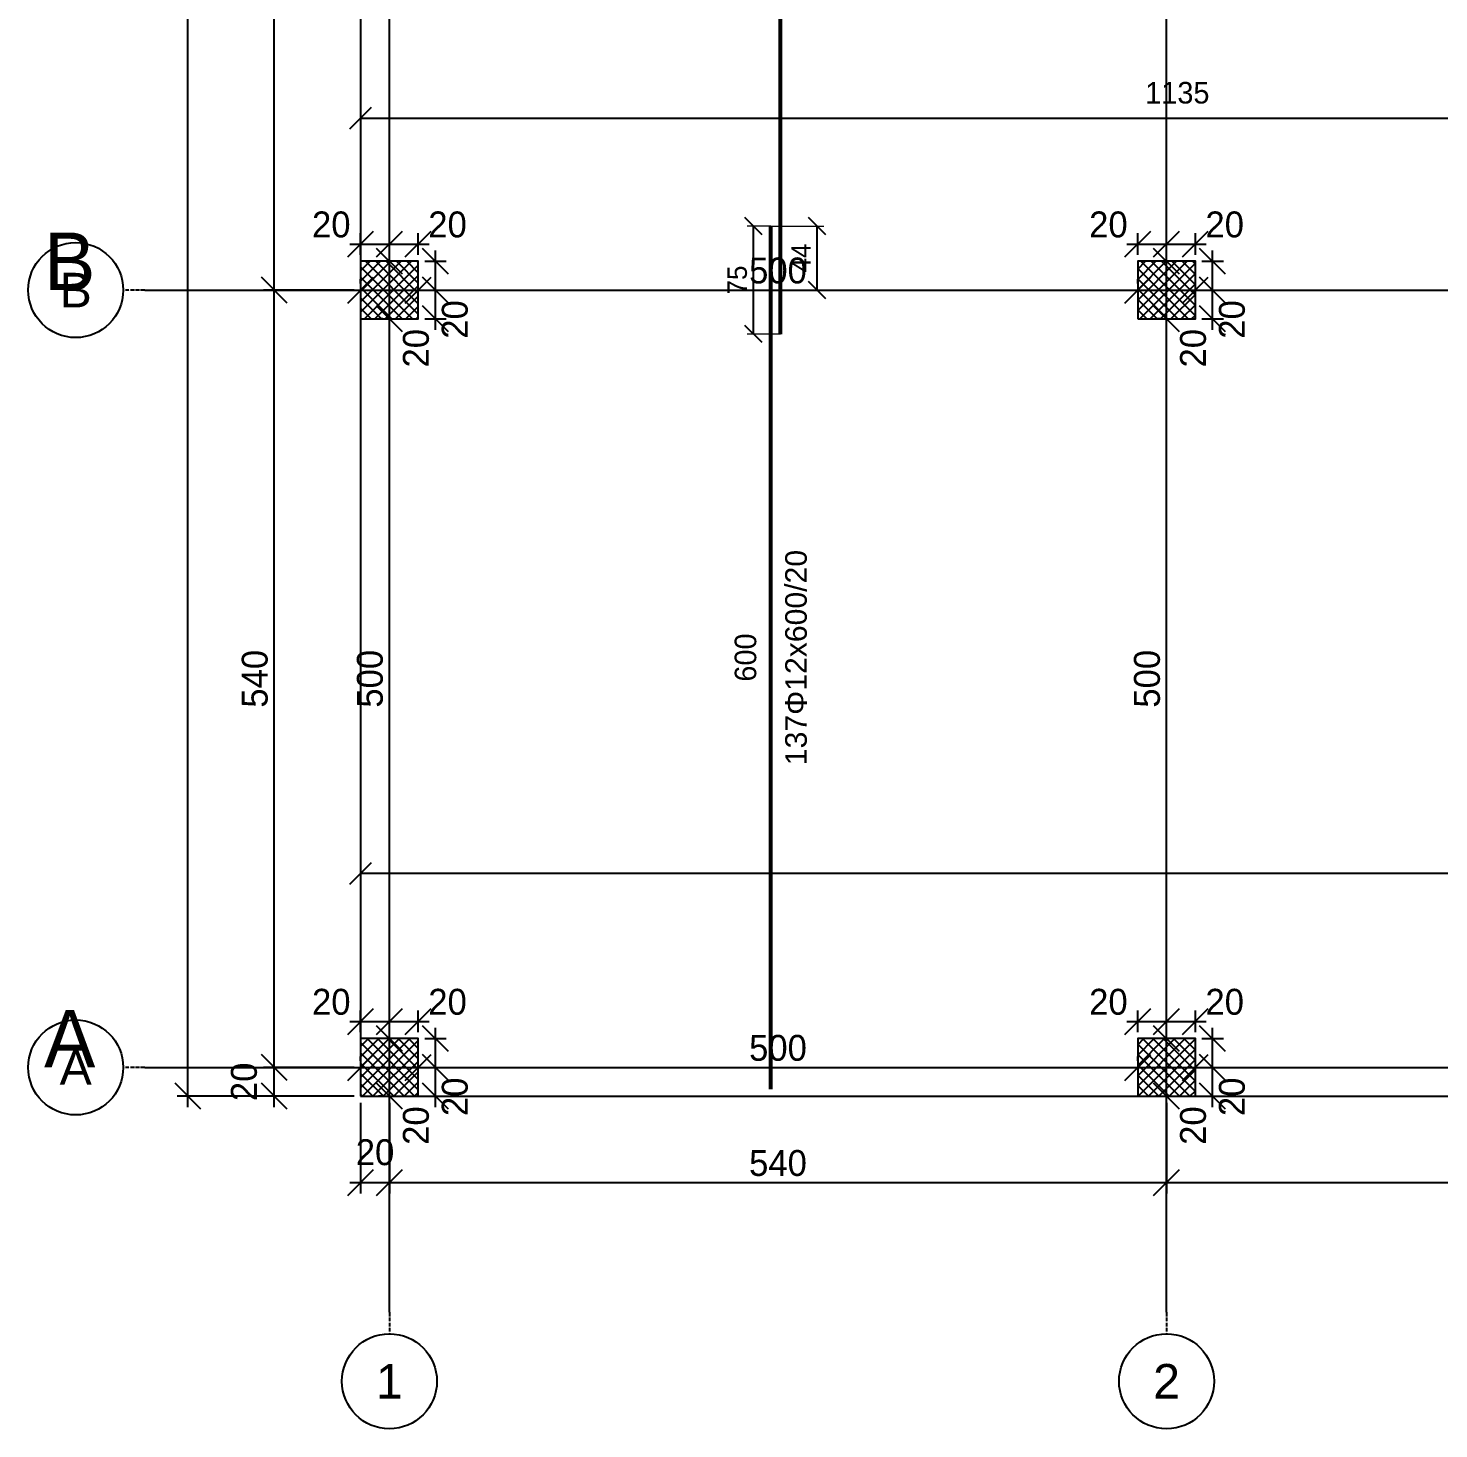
# Model space of a CAD drawing. Header units: centimetres. Extents: x -231 to 7431, y -4464 to 7215.
# Drawn here: x 4229 to 5209, y -231 to 742 of the extents above; entities that cross this region are included whole.
import ezdxf
from ezdxf.enums import TextEntityAlignment as Align

# ---------------------------------------------------------------- set-up
doc = ezdxf.new("R2010")
doc.units = ezdxf.units.CM
doc.linetypes.add('DASHDOT', pattern=[3.556, 2.54, -0.508, 0, -0.508])
for name, color, linetype in [('AXIS', 8, 'Continuous'), ('COLUMN', 3, 'Continuous'), ('FW_AXIS', 7, 'Continuous'), ('FW_COLUMN_HATCH', 8, 'Continuous'), ('FW_DIM', 7, 'Continuous'), ('REB_BOT_MESH_Y', 5, 'Continuous'), ('REB_BOT_MESH_Y_AXDIM', 5, 'Continuous'), ('REB_BOT_MESH_Y_LAP', 5, 'Continuous'), ('REB_BOT_MESH_Y_RANGE', 5, 'Continuous'), ('REB_BOT_MESH_Y_TEXT', 5, 'Continuous'), ('SLAB', 7, 'Continuous')]:
    doc.layers.add(name, color=color, linetype=linetype)
doc.styles.add('REBAR_TXT', font='arial.ttf')
doc.dimstyles.new('FW_DIM', dxfattribs={"dimtxt": 18, "dimasz": 9, "dimexe": 7.5, "dimexo": 4.5, "dimgap": 4.5, "dimtad": 1, "dimdec": 0, "dimtxsty": 'Standard', "dimtsz": 9, "dimcen": 2.5, "dimdle": 7.5, "dimclrd": 256, "dimclre": 256, "dimclrt": 7, "dimazin": 3, "dimtfac": 1, "dimtmove": 2, "dimatfit": 3})
doc.dimstyles.new('REBAR LAP', dxfattribs={"dimtxt": 13.5, "dimasz": 2.5, "dimexe": 4.5, "dimexo": 0, "dimgap": 4.5, "dimtad": 1, "dimdec": 0, "dimtxsty": 'Standard', "dimtsz": 6, "dimcen": 2.5, "dimclrd": 6, "dimclre": 6, "dimclrt": 7, "dimazin": 3, "dimtfac": 1, "dimtmove": 2, "dimatfit": 3, "dimlwd": 25, "dimlwe": 18})
doc.dimstyles.new('REBAR M-200', dxfattribs={"dimtxt": 15, "dimasz": 15, "dimexe": 25, "dimexo": 12.5, "dimgap": 10, "dimtad": 1, "dimdec": 0, "dimtxsty": 'Standard', "dimblk": 'NONE', "dimcen": 50, "dimse1": 1, "dimse2": 1, "dimclrd": 6, "dimclre": 6, "dimclrt": 7, "dimazin": 3, "dimtfac": 1, "dimtmove": 2, "dimatfit": 3, "dimldrblk": 'NONE', "dimlwd": 53})
doc.dimstyles.new('REBAR RANGE', dxfattribs={"dimtxt": 15, "dimasz": 2.5, "dimexe": 0, "dimexo": 0, "dimgap": 10, "dimtad": 1, "dimdec": 0, "dimtxsty": 'Standard', "dimtsz": 7.5, "dimcen": 2.5, "dimse1": 1, "dimse2": 1, "dimclrd": 6, "dimclre": 6, "dimclrt": 7, "dimazin": 3, "dimtfac": 1, "dimtmove": 2, "dimatfit": 3, "dimlwd": 25})

# ---------------------------------------------------------------- blocks, each defined once
blk = doc.blocks.new('*D707')
at = {"color": 6, "lineweight": 53}
blk.add_line((4745, 5), (4745, 604.5), dxfattribs=at)
at = {"layer": 'Defpoints'}
for p in [(4745, 604.5), (4745, 5), (4745, 5)]:
    blk.add_point(p, dxfattribs=at)
at = {"layer": 'REB_BOT_MESH_Y', "color": 7, "insert": (4727.5, 304.75), "char_height": 15, "attachment_point": 5, "rotation": 90}
blk.add_mtext('600', dxfattribs=at)
blk = doc.blocks.new('_NONE')
blk = doc.blocks.new('*D708')
at = {"color": 6, "lineweight": 53}
blk.add_line((4751.75, 529.5), (4751.75, 1129.5), dxfattribs=at)
at = {"layer": 'Defpoints'}
for p in [(4751.75, 1129.5), (4751.75, 529.5), (4751.75, 529.5)]:
    blk.add_point(p, dxfattribs=at)
at = {"layer": 'REB_BOT_MESH_Y', "color": 7, "insert": (4734.25, 829.5), "char_height": 15, "attachment_point": 5, "rotation": 90}
blk.add_mtext('600', dxfattribs=at)
blk = doc.blocks.new('_OBLIQUE')
at = {"color": 0, "linetype": 'BYBLOCK'}
blk.add_line((-0.5, -0.5), (0.5, 0.5), dxfattribs=at)
blk = doc.blocks.new('*D713')
at = {"color": 6, "lineweight": 18}
for p, q in [((4745, 604.5), (4728.5, 604.5)), ((4751.75, 529.5), (4728.5, 529.5))]:
    blk.add_line(p, q, dxfattribs=at)
at = {"color": 6, "lineweight": 25}
blk.add_line((4733, 529.5), (4733, 604.5), dxfattribs=at)
at = {"layer": 'Defpoints'}
for p in [(4745, 604.5), (4733, 529.5), (4751.75, 529.5)]:
    blk.add_point(p, dxfattribs=at)
at = {"layer": 'REB_BOT_MESH_Y_LAP', "color": 6, "xscale": 12, "yscale": 12, "rotation": 90}
for p in [(4733, 604.5), (4733, 529.5)]:
    blk.add_blockref('_OBLIQUE', p, dxfattribs=at)
at = {"layer": 'REB_BOT_MESH_Y_LAP', "color": 7, "insert": (4721.75, 567), "char_height": 13.5, "attachment_point": 5, "rotation": 90}
blk.add_mtext('75', dxfattribs=at)
blk = doc.blocks.new('*D714')
at = {"color": 6, "lineweight": 18}
for p, q in [((4745, 604.5), (4781.75, 604.5)), ((4745, 560), (4781.75, 560))]:
    blk.add_line(p, q, dxfattribs=at)
at = {"color": 6, "lineweight": 25}
blk.add_line((4777.25, 560), (4777.25, 604.5), dxfattribs=at)
at = {"layer": 'Defpoints'}
for p in [(4745, 604.5), (4745, 560), (4777.25, 560)]:
    blk.add_point(p, dxfattribs=at)
at = {"layer": 'REB_BOT_MESH_Y_AXDIM', "color": 6, "xscale": 12, "yscale": 12, "rotation": 90}
for p in [(4777.25, 604.5), (4777.25, 560)]:
    blk.add_blockref('_OBLIQUE', p, dxfattribs=at)
at = {"layer": 'REB_BOT_MESH_Y_AXDIM', "color": 7, "insert": (4766, 582.25), "char_height": 13.5, "attachment_point": 5, "rotation": 90}
blk.add_mtext('44', dxfattribs=at)
blk = doc.blocks.new('*D770')
at = {"color": 6, "lineweight": 25}
blk.add_line((4460, 154.875), (7195, 154.875), dxfattribs=at)
at = {"layer": 'Defpoints'}
for p in [(4460, 154.875), (4460, 154.875), (7195, 154.875)]:
    blk.add_point(p, dxfattribs=at)
at = {"layer": 'REB_BOT_MESH_Y_RANGE', "color": 6, "xscale": 15, "yscale": 15}
for p in [(4460, 154.875), (7195, 154.875)]:
    blk.add_blockref('_OBLIQUE', p, dxfattribs=at)
at = {"layer": 'REB_BOT_MESH_Y_RANGE', "color": 7, "insert": (5827.5, 172.375), "char_height": 15, "attachment_point": 5}
blk.add_mtext('2735', dxfattribs=at)
blk = doc.blocks.new('*D771')
at = {"color": 6, "lineweight": 25}
blk.add_line((4460, 679.5), (5595, 679.5), dxfattribs=at)
at = {"layer": 'Defpoints'}
for p in [(4460, 679.5), (4460, 679.5), (5595, 679.5)]:
    blk.add_point(p, dxfattribs=at)
at = {"layer": 'REB_BOT_MESH_Y_RANGE', "color": 6, "xscale": 15, "yscale": 15}
for p in [(4460, 679.5), (5595, 679.5)]:
    blk.add_blockref('_OBLIQUE', p, dxfattribs=at)
at = {"layer": 'REB_BOT_MESH_Y_RANGE', "color": 7, "insert": (5027.5, 697), "char_height": 15, "attachment_point": 5}
blk.add_mtext('1135', dxfattribs=at)
blk = doc.blocks.new('*D799')
for p, q in [((4460, 44.5), (4460, 59.5)), ((4480, 44.5), (4480, 59.5)), ((4452.5, 52), (4487.5, 52))]:
    blk.add_line(p, q)
at = {"layer": 'Defpoints'}
for p in [(4460, 52), (4460, 40), (4480, 40)]:
    blk.add_point(p, dxfattribs=at)
at = {"layer": 'FW_DIM', "xscale": 18, "yscale": 18}
for p in [(4460, 52), (4480, 52)]:
    blk.add_blockref('_OBLIQUE', p, dxfattribs=at)
at = {"layer": 'FW_DIM', "color": 7, "insert": (4439.6, 65.5), "char_height": 18, "attachment_point": 5}
blk.add_mtext('20', dxfattribs=at)
blk = doc.blocks.new('*D800')
for p, q in [((4480, 44.5), (4480, 59.5)), ((4500, 44.5), (4500, 59.5)), ((4472.5, 52), (4507.5, 52))]:
    blk.add_line(p, q)
at = {"layer": 'Defpoints'}
for p in [(4480, 52), (4480, 40), (4500, 40)]:
    blk.add_point(p, dxfattribs=at)
at = {"layer": 'FW_DIM', "xscale": 18, "yscale": 18}
for p in [(4480, 52), (4500, 52)]:
    blk.add_blockref('_OBLIQUE', p, dxfattribs=at)
at = {"layer": 'FW_DIM', "color": 7, "insert": (4520.4, 65.5), "char_height": 18, "attachment_point": 5}
blk.add_mtext('20', dxfattribs=at)
blk = doc.blocks.new('*D801')
for p, q in [((4504.5, 20), (4519.5, 20)), ((4512, -7.5), (4512, 27.5)), ((4504.5, 0), (4519.5, 0))]:
    blk.add_line(p, q)
at = {"layer": 'Defpoints'}
for p in [(4500, 20), (4500, 0), (4512, 0)]:
    blk.add_point(p, dxfattribs=at)
at = {"layer": 'FW_DIM', "xscale": 18, "yscale": 18, "rotation": 90}
for p in [(4512, 20), (4512, 0)]:
    blk.add_blockref('_OBLIQUE', p, dxfattribs=at)
at = {"layer": 'FW_DIM', "color": 7, "insert": (4498.5, -20.4), "char_height": 18, "attachment_point": 5, "rotation": 90}
blk.add_mtext('20', dxfattribs=at)
blk = doc.blocks.new('*D802')
for p, q in [((4504.5, 40), (4519.5, 40)), ((4512, 12.5), (4512, 47.5)), ((4504.5, 20), (4519.5, 20))]:
    blk.add_line(p, q)
at = {"layer": 'Defpoints'}
for p in [(4500, 40), (4500, 20), (4512, 20)]:
    blk.add_point(p, dxfattribs=at)
at = {"layer": 'FW_DIM', "xscale": 18, "yscale": 18, "rotation": 90}
for p in [(4512, 40), (4512, 20)]:
    blk.add_blockref('_OBLIQUE', p, dxfattribs=at)
at = {"layer": 'FW_DIM', "color": 7, "insert": (4525.5, -0.4), "char_height": 18, "attachment_point": 5, "rotation": 90}
blk.add_mtext('20', dxfattribs=at)
blk = doc.blocks.new('*D803')
for p, q in [((4460, 584.5), (4460, 599.5)), ((4480, 584.5), (4480, 599.5)), ((4452.5, 592), (4487.5, 592))]:
    blk.add_line(p, q)
at = {"layer": 'Defpoints'}
for p in [(4460, 592), (4460, 580), (4480, 580)]:
    blk.add_point(p, dxfattribs=at)
at = {"layer": 'FW_DIM', "xscale": 18, "yscale": 18}
for p in [(4460, 592), (4480, 592)]:
    blk.add_blockref('_OBLIQUE', p, dxfattribs=at)
at = {"layer": 'FW_DIM', "color": 7, "insert": (4439.6, 605.5), "char_height": 18, "attachment_point": 5}
blk.add_mtext('20', dxfattribs=at)
blk = doc.blocks.new('*D804')
for p, q in [((4480, 584.5), (4480, 599.5)), ((4500, 584.5), (4500, 599.5)), ((4472.5, 592), (4507.5, 592))]:
    blk.add_line(p, q)
at = {"layer": 'Defpoints'}
for p in [(4480, 592), (4480, 580), (4500, 580)]:
    blk.add_point(p, dxfattribs=at)
at = {"layer": 'FW_DIM', "xscale": 18, "yscale": 18}
for p in [(4480, 592), (4500, 592)]:
    blk.add_blockref('_OBLIQUE', p, dxfattribs=at)
at = {"layer": 'FW_DIM', "color": 7, "insert": (4520.4, 605.5), "char_height": 18, "attachment_point": 5}
blk.add_mtext('20', dxfattribs=at)
blk = doc.blocks.new('*D805')
for p, q in [((4504.5, 560), (4519.5, 560)), ((4512, 532.5), (4512, 567.5)), ((4504.5, 540), (4519.5, 540))]:
    blk.add_line(p, q)
at = {"layer": 'Defpoints'}
for p in [(4500, 560), (4500, 540), (4512, 540)]:
    blk.add_point(p, dxfattribs=at)
at = {"layer": 'FW_DIM', "xscale": 18, "yscale": 18, "rotation": 90}
for p in [(4512, 560), (4512, 540)]:
    blk.add_blockref('_OBLIQUE', p, dxfattribs=at)
at = {"layer": 'FW_DIM', "color": 7, "insert": (4498.5, 519.6), "char_height": 18, "attachment_point": 5, "rotation": 90}
blk.add_mtext('20', dxfattribs=at)
blk = doc.blocks.new('*D806')
for p, q in [((4504.5, 580), (4519.5, 580)), ((4512, 552.5), (4512, 587.5)), ((4504.5, 560), (4519.5, 560))]:
    blk.add_line(p, q)
at = {"layer": 'Defpoints'}
for p in [(4500, 580), (4500, 560), (4512, 560)]:
    blk.add_point(p, dxfattribs=at)
at = {"layer": 'FW_DIM', "xscale": 18, "yscale": 18, "rotation": 90}
for p in [(4512, 580), (4512, 560)]:
    blk.add_blockref('_OBLIQUE', p, dxfattribs=at)
at = {"layer": 'FW_DIM', "color": 7, "insert": (4525.5, 539.6), "char_height": 18, "attachment_point": 5, "rotation": 90}
blk.add_mtext('20', dxfattribs=at)
blk = doc.blocks.new('*D823')
for p, q in [((5000, 44.5), (5000, 59.5)), ((5020, 44.5), (5020, 59.5)), ((4992.5, 52), (5027.5, 52))]:
    blk.add_line(p, q)
at = {"layer": 'Defpoints'}
for p in [(5000, 52), (5000, 40), (5020, 40)]:
    blk.add_point(p, dxfattribs=at)
at = {"layer": 'FW_DIM', "xscale": 18, "yscale": 18}
for p in [(5000, 52), (5020, 52)]:
    blk.add_blockref('_OBLIQUE', p, dxfattribs=at)
at = {"layer": 'FW_DIM', "color": 7, "insert": (4979.6, 65.5), "char_height": 18, "attachment_point": 5}
blk.add_mtext('20', dxfattribs=at)
blk = doc.blocks.new('*D824')
for p, q in [((5020, 44.5), (5020, 59.5)), ((5040, 44.5), (5040, 59.5)), ((5012.5, 52), (5047.5, 52))]:
    blk.add_line(p, q)
at = {"layer": 'Defpoints'}
for p in [(5020, 52), (5020, 40), (5040, 40)]:
    blk.add_point(p, dxfattribs=at)
at = {"layer": 'FW_DIM', "xscale": 18, "yscale": 18}
for p in [(5020, 52), (5040, 52)]:
    blk.add_blockref('_OBLIQUE', p, dxfattribs=at)
at = {"layer": 'FW_DIM', "color": 7, "insert": (5060.4, 65.5), "char_height": 18, "attachment_point": 5}
blk.add_mtext('20', dxfattribs=at)
blk = doc.blocks.new('*D825')
for p, q in [((5044.5, 20), (5059.5, 20)), ((5052, -7.5), (5052, 27.5)), ((5044.5, 0), (5059.5, 0))]:
    blk.add_line(p, q)
at = {"layer": 'Defpoints'}
for p in [(5040, 20), (5040, 0), (5052, 0)]:
    blk.add_point(p, dxfattribs=at)
at = {"layer": 'FW_DIM', "xscale": 18, "yscale": 18, "rotation": 90}
for p in [(5052, 20), (5052, 0)]:
    blk.add_blockref('_OBLIQUE', p, dxfattribs=at)
at = {"layer": 'FW_DIM', "color": 7, "insert": (5038.5, -20.4), "char_height": 18, "attachment_point": 5, "rotation": 90}
blk.add_mtext('20', dxfattribs=at)
blk = doc.blocks.new('*D826')
for p, q in [((5044.5, 40), (5059.5, 40)), ((5052, 12.5), (5052, 47.5)), ((5044.5, 20), (5059.5, 20))]:
    blk.add_line(p, q)
at = {"layer": 'Defpoints'}
for p in [(5040, 40), (5040, 20), (5052, 20)]:
    blk.add_point(p, dxfattribs=at)
at = {"layer": 'FW_DIM', "xscale": 18, "yscale": 18, "rotation": 90}
for p in [(5052, 40), (5052, 20)]:
    blk.add_blockref('_OBLIQUE', p, dxfattribs=at)
at = {"layer": 'FW_DIM', "color": 7, "insert": (5065.5, -0.4), "char_height": 18, "attachment_point": 5, "rotation": 90}
blk.add_mtext('20', dxfattribs=at)
blk = doc.blocks.new('*D827')
for p, q in [((5000, 584.5), (5000, 599.5)), ((5020, 584.5), (5020, 599.5)), ((4992.5, 592), (5027.5, 592))]:
    blk.add_line(p, q)
at = {"layer": 'Defpoints'}
for p in [(5000, 592), (5000, 580), (5020, 580)]:
    blk.add_point(p, dxfattribs=at)
at = {"layer": 'FW_DIM', "xscale": 18, "yscale": 18}
for p in [(5000, 592), (5020, 592)]:
    blk.add_blockref('_OBLIQUE', p, dxfattribs=at)
at = {"layer": 'FW_DIM', "color": 7, "insert": (4979.6, 605.5), "char_height": 18, "attachment_point": 5}
blk.add_mtext('20', dxfattribs=at)
blk = doc.blocks.new('*D828')
for p, q in [((5020, 584.5), (5020, 599.5)), ((5040, 584.5), (5040, 599.5)), ((5012.5, 592), (5047.5, 592))]:
    blk.add_line(p, q)
at = {"layer": 'Defpoints'}
for p in [(5020, 592), (5020, 580), (5040, 580)]:
    blk.add_point(p, dxfattribs=at)
at = {"layer": 'FW_DIM', "xscale": 18, "yscale": 18}
for p in [(5020, 592), (5040, 592)]:
    blk.add_blockref('_OBLIQUE', p, dxfattribs=at)
at = {"layer": 'FW_DIM', "color": 7, "insert": (5060.4, 605.5), "char_height": 18, "attachment_point": 5}
blk.add_mtext('20', dxfattribs=at)
blk = doc.blocks.new('*D829')
for p, q in [((5044.5, 560), (5059.5, 560)), ((5052, 532.5), (5052, 567.5)), ((5044.5, 540), (5059.5, 540))]:
    blk.add_line(p, q)
at = {"layer": 'Defpoints'}
for p in [(5040, 560), (5040, 540), (5052, 540)]:
    blk.add_point(p, dxfattribs=at)
at = {"layer": 'FW_DIM', "xscale": 18, "yscale": 18, "rotation": 90}
for p in [(5052, 560), (5052, 540)]:
    blk.add_blockref('_OBLIQUE', p, dxfattribs=at)
at = {"layer": 'FW_DIM', "color": 7, "insert": (5038.5, 519.6), "char_height": 18, "attachment_point": 5, "rotation": 90}
blk.add_mtext('20', dxfattribs=at)
blk = doc.blocks.new('*D830')
for p, q in [((5044.5, 580), (5059.5, 580)), ((5052, 552.5), (5052, 587.5)), ((5044.5, 560), (5059.5, 560))]:
    blk.add_line(p, q)
at = {"layer": 'Defpoints'}
for p in [(5040, 580), (5040, 560), (5052, 560)]:
    blk.add_point(p, dxfattribs=at)
at = {"layer": 'FW_DIM', "xscale": 18, "yscale": 18, "rotation": 90}
for p in [(5052, 580), (5052, 560)]:
    blk.add_blockref('_OBLIQUE', p, dxfattribs=at)
at = {"layer": 'FW_DIM', "color": 7, "insert": (5065.5, 539.6), "char_height": 18, "attachment_point": 5, "rotation": 90}
blk.add_mtext('20', dxfattribs=at)
blk = doc.blocks.new('*D929')
for p, q in [((4452.5, 20), (4507.5, 20)), ((4460, 24.5), (4460, 27.5)), ((4500, 24.5), (4500, 27.5))]:
    blk.add_line(p, q)
at = {"layer": 'Defpoints'}
for p in [(4460, 20), (4460, 20), (4500, 20)]:
    blk.add_point(p, dxfattribs=at)
at = {"layer": 'FW_DIM', "xscale": 18, "yscale": 18}
for p in [(4460, 20), (4500, 20)]:
    blk.add_blockref('_OBLIQUE', p, dxfattribs=at)
blk = doc.blocks.new('*D930')
for p, q in [((4492.5, 20), (5007.5, 20)), ((4500, 24.5), (4500, 27.5)), ((5000, 24.5), (5000, 27.5))]:
    blk.add_line(p, q)
at = {"layer": 'Defpoints'}
for p in [(4500, 20), (4500, 20), (5000, 20)]:
    blk.add_point(p, dxfattribs=at)
at = {"layer": 'FW_DIM', "xscale": 18, "yscale": 18}
for p in [(4500, 20), (5000, 20)]:
    blk.add_blockref('_OBLIQUE', p, dxfattribs=at)
at = {"layer": 'FW_DIM', "color": 7, "insert": (4750, 33.5), "char_height": 18, "attachment_point": 5}
blk.add_mtext('500', dxfattribs=at)
blk = doc.blocks.new('*D931')
for p, q in [((4992.5, 20), (5047.5, 20)), ((5000, 24.5), (5000, 27.5)), ((5040, 24.5), (5040, 27.5))]:
    blk.add_line(p, q)
at = {"layer": 'Defpoints'}
for p in [(5000, 20), (5000, 20), (5040, 20)]:
    blk.add_point(p, dxfattribs=at)
at = {"layer": 'FW_DIM', "xscale": 18, "yscale": 18}
for p in [(5000, 20), (5040, 20)]:
    blk.add_blockref('_OBLIQUE', p, dxfattribs=at)
blk = doc.blocks.new('*D932')
for p, q in [((5032.5, 20), (5547.5, 20)), ((5040, 24.5), (5040, 27.5)), ((5540, 24.5), (5540, 27.5))]:
    blk.add_line(p, q)
at = {"layer": 'Defpoints'}
for p in [(5040, 20), (5040, 20), (5540, 20)]:
    blk.add_point(p, dxfattribs=at)
at = {"layer": 'FW_DIM', "xscale": 18, "yscale": 18}
for p in [(5040, 20), (5540, 20)]:
    blk.add_blockref('_OBLIQUE', p, dxfattribs=at)
at = {"layer": 'FW_DIM', "color": 7, "insert": (5290, 33.5), "char_height": 18, "attachment_point": 5}
blk.add_mtext('500', dxfattribs=at)
blk = doc.blocks.new('*D938')
for p, q in [((4452.5, 560), (4507.5, 560)), ((4460, 564.5), (4460, 567.5)), ((4500, 564.5), (4500, 567.5))]:
    blk.add_line(p, q)
at = {"layer": 'Defpoints'}
for p in [(4460, 560), (4460, 560), (4500, 560)]:
    blk.add_point(p, dxfattribs=at)
at = {"layer": 'FW_DIM', "xscale": 18, "yscale": 18}
for p in [(4460, 560), (4500, 560)]:
    blk.add_blockref('_OBLIQUE', p, dxfattribs=at)
blk = doc.blocks.new('*D939')
for p, q in [((4492.5, 560), (5007.5, 560)), ((4500, 564.5), (4500, 567.5)), ((5000, 564.5), (5000, 567.5))]:
    blk.add_line(p, q)
at = {"layer": 'Defpoints'}
for p in [(4500, 560), (4500, 560), (5000, 560)]:
    blk.add_point(p, dxfattribs=at)
at = {"layer": 'FW_DIM', "xscale": 18, "yscale": 18}
for p in [(4500, 560), (5000, 560)]:
    blk.add_blockref('_OBLIQUE', p, dxfattribs=at)
at = {"layer": 'FW_DIM', "color": 7, "insert": (4750, 573.5), "char_height": 18, "attachment_point": 5}
blk.add_mtext('500', dxfattribs=at)
blk = doc.blocks.new('*D940')
for p, q in [((4992.5, 560), (5047.5, 560)), ((5000, 564.5), (5000, 567.5)), ((5040, 564.5), (5040, 567.5))]:
    blk.add_line(p, q)
at = {"layer": 'Defpoints'}
for p in [(5000, 560), (5000, 560), (5040, 560)]:
    blk.add_point(p, dxfattribs=at)
at = {"layer": 'FW_DIM', "xscale": 18, "yscale": 18}
for p in [(5000, 560), (5040, 560)]:
    blk.add_blockref('_OBLIQUE', p, dxfattribs=at)
blk = doc.blocks.new('*D941')
for p, q in [((5032.5, 560), (5547.5, 560)), ((5040, 564.5), (5040, 567.5)), ((5540, 564.5), (5540, 567.5))]:
    blk.add_line(p, q)
at = {"layer": 'Defpoints'}
for p in [(5040, 560), (5040, 560), (5540, 560)]:
    blk.add_point(p, dxfattribs=at)
at = {"layer": 'FW_DIM', "xscale": 18, "yscale": 18}
for p in [(5040, 560), (5540, 560)]:
    blk.add_blockref('_OBLIQUE', p, dxfattribs=at)
at = {"layer": 'FW_DIM', "color": 7, "insert": (5290, 573.5), "char_height": 18, "attachment_point": 5}
blk.add_mtext('500', dxfattribs=at)
blk = doc.blocks.new('*D989')
for p, q in [((4475.5, 40), (4472.5, 40)), ((4480, -7.5), (4480, 47.5)), ((4475.5, 0), (4472.5, 0))]:
    blk.add_line(p, q)
at = {"layer": 'Defpoints'}
for p in [(4480, 40), (4480, 0), (4480, 0)]:
    blk.add_point(p, dxfattribs=at)
at = {"layer": 'FW_DIM', "xscale": 18, "yscale": 18, "rotation": 90}
for p in [(4480, 40), (4480, 0)]:
    blk.add_blockref('_OBLIQUE', p, dxfattribs=at)
blk = doc.blocks.new('*D990')
for p, q in [((4475.5, 540), (4472.5, 540)), ((4480, 32.5), (4480, 547.5)), ((4475.5, 40), (4472.5, 40))]:
    blk.add_line(p, q)
at = {"layer": 'Defpoints'}
for p in [(4480, 540), (4480, 40), (4480, 40)]:
    blk.add_point(p, dxfattribs=at)
at = {"layer": 'FW_DIM', "xscale": 18, "yscale": 18, "rotation": 90}
for p in [(4480, 540), (4480, 40)]:
    blk.add_blockref('_OBLIQUE', p, dxfattribs=at)
at = {"layer": 'FW_DIM', "color": 7, "insert": (4466.5, 290), "char_height": 18, "attachment_point": 5, "rotation": 90}
blk.add_mtext('500', dxfattribs=at)
blk = doc.blocks.new('*D991')
for p, q in [((4475.5, 580), (4472.5, 580)), ((4480, 532.5), (4480, 587.5)), ((4475.5, 540), (4472.5, 540))]:
    blk.add_line(p, q)
at = {"layer": 'Defpoints'}
for p in [(4480, 580), (4480, 540), (4480, 540)]:
    blk.add_point(p, dxfattribs=at)
at = {"layer": 'FW_DIM', "xscale": 18, "yscale": 18, "rotation": 90}
for p in [(4480, 580), (4480, 540)]:
    blk.add_blockref('_OBLIQUE', p, dxfattribs=at)
blk = doc.blocks.new('*D992')
for p, q in [((4475.5, 1080), (4472.5, 1080)), ((4480, 572.5), (4480, 1087.5)), ((4475.5, 580), (4472.5, 580))]:
    blk.add_line(p, q)
at = {"layer": 'Defpoints'}
for p in [(4480, 1080), (4480, 580), (4480, 580)]:
    blk.add_point(p, dxfattribs=at)
at = {"layer": 'FW_DIM', "xscale": 18, "yscale": 18, "rotation": 90}
for p in [(4480, 1080), (4480, 580)]:
    blk.add_blockref('_OBLIQUE', p, dxfattribs=at)
at = {"layer": 'FW_DIM', "color": 7, "insert": (4466.5, 830), "char_height": 18, "attachment_point": 5, "rotation": 90}
blk.add_mtext('500', dxfattribs=at)
blk = doc.blocks.new('*D998')
for p, q in [((5015.5, 40), (5012.5, 40)), ((5020, -7.5), (5020, 47.5)), ((5015.5, 0), (5012.5, 0))]:
    blk.add_line(p, q)
at = {"layer": 'Defpoints'}
for p in [(5020, 40), (5020, 0), (5020, 0)]:
    blk.add_point(p, dxfattribs=at)
at = {"layer": 'FW_DIM', "xscale": 18, "yscale": 18, "rotation": 90}
for p in [(5020, 40), (5020, 0)]:
    blk.add_blockref('_OBLIQUE', p, dxfattribs=at)
blk = doc.blocks.new('*D999')
for p, q in [((5015.5, 540), (5012.5, 540)), ((5020, 32.5), (5020, 547.5)), ((5015.5, 40), (5012.5, 40))]:
    blk.add_line(p, q)
at = {"layer": 'Defpoints'}
for p in [(5020, 540), (5020, 40), (5020, 40)]:
    blk.add_point(p, dxfattribs=at)
at = {"layer": 'FW_DIM', "xscale": 18, "yscale": 18, "rotation": 90}
for p in [(5020, 540), (5020, 40)]:
    blk.add_blockref('_OBLIQUE', p, dxfattribs=at)
at = {"layer": 'FW_DIM', "color": 7, "insert": (5006.5, 290), "char_height": 18, "attachment_point": 5, "rotation": 90}
blk.add_mtext('500', dxfattribs=at)
blk = doc.blocks.new('*D1000')
for p, q in [((5015.5, 580), (5012.5, 580)), ((5020, 532.5), (5020, 587.5)), ((5015.5, 540), (5012.5, 540))]:
    blk.add_line(p, q)
at = {"layer": 'Defpoints'}
for p in [(5020, 580), (5020, 540), (5020, 540)]:
    blk.add_point(p, dxfattribs=at)
at = {"layer": 'FW_DIM', "xscale": 18, "yscale": 18, "rotation": 90}
for p in [(5020, 580), (5020, 540)]:
    blk.add_blockref('_OBLIQUE', p, dxfattribs=at)
blk = doc.blocks.new('*D1001')
for p, q in [((5015.5, 1080), (5012.5, 1080)), ((5020, 572.5), (5020, 1087.5)), ((5015.5, 580), (5012.5, 580))]:
    blk.add_line(p, q)
at = {"layer": 'Defpoints'}
for p in [(5020, 1080), (5020, 580), (5020, 580)]:
    blk.add_point(p, dxfattribs=at)
at = {"layer": 'FW_DIM', "xscale": 18, "yscale": 18, "rotation": 90}
for p in [(5020, 1080), (5020, 580)]:
    blk.add_blockref('_OBLIQUE', p, dxfattribs=at)
at = {"layer": 'FW_DIM', "color": 7, "insert": (5006.5, 830), "char_height": 18, "attachment_point": 5, "rotation": 90}
blk.add_mtext('500', dxfattribs=at)
blk = doc.blocks.new('*D1058')
for p, q in [((4460, -4.5), (4460, -67.5)), ((4480, -4.5), (4480, -67.5)), ((4452.5, -60), (4487.5, -60))]:
    blk.add_line(p, q)
at = {"layer": 'Defpoints'}
for p in [(4460, 0), (4480, 0), (4460, -60)]:
    blk.add_point(p, dxfattribs=at)
at = {"layer": 'FW_DIM', "xscale": 18, "yscale": 18}
for p in [(4460, -60), (4480, -60)]:
    blk.add_blockref('_OBLIQUE', p, dxfattribs=at)
at = {"layer": 'FW_DIM', "color": 7, "insert": (4470, -39), "char_height": 18, "attachment_point": 5}
blk.add_mtext('20', dxfattribs=at)
blk = doc.blocks.new('*D1059')
for p, q in [((4480, -4.5), (4480, -67.5)), ((5020, -4.5), (5020, -67.5)), ((4472.5, -60), (5027.5, -60))]:
    blk.add_line(p, q)
at = {"layer": 'Defpoints'}
for p in [(4480, 0), (5020, 0), (4480, -60)]:
    blk.add_point(p, dxfattribs=at)
at = {"layer": 'FW_DIM', "xscale": 18, "yscale": 18}
for p in [(4480, -60), (5020, -60)]:
    blk.add_blockref('_OBLIQUE', p, dxfattribs=at)
at = {"layer": 'FW_DIM', "color": 7, "insert": (4750, -46.5), "char_height": 18, "attachment_point": 5}
blk.add_mtext('540', dxfattribs=at)
blk = doc.blocks.new('*D1060')
for p, q in [((5020, -4.5), (5020, -67.5)), ((5560, -4.5), (5560, -67.5)), ((5012.5, -60), (5567.5, -60))]:
    blk.add_line(p, q)
at = {"layer": 'Defpoints'}
for p in [(5020, 0), (5560, 0), (5020, -60)]:
    blk.add_point(p, dxfattribs=at)
at = {"layer": 'FW_DIM', "xscale": 18, "yscale": 18}
for p in [(5020, -60), (5560, -60)]:
    blk.add_blockref('_OBLIQUE', p, dxfattribs=at)
at = {"layer": 'FW_DIM', "color": 7, "insert": (5290, -46.5), "char_height": 18, "attachment_point": 5}
blk.add_mtext('540', dxfattribs=at)
blk = doc.blocks.new('*D1066')
for p, q in [((4455.5, 20), (4392.5, 20)), ((4400, -7.5), (4400, 27.5)), ((4455.5, 0), (4392.5, 0))]:
    blk.add_line(p, q)
at = {"layer": 'Defpoints'}
for p in [(4460, 20), (4400, 0), (4460, 0)]:
    blk.add_point(p, dxfattribs=at)
at = {"layer": 'FW_DIM', "xscale": 18, "yscale": 18, "rotation": 90}
for p in [(4400, 20), (4400, 0)]:
    blk.add_blockref('_OBLIQUE', p, dxfattribs=at)
at = {"layer": 'FW_DIM', "color": 7, "insert": (4379, 10), "char_height": 18, "attachment_point": 5, "rotation": 90}
blk.add_mtext('20', dxfattribs=at)
blk = doc.blocks.new('*D1067')
for p, q in [((4455.5, 560), (4392.5, 560)), ((4400, 12.5), (4400, 567.5)), ((4455.5, 20), (4392.5, 20))]:
    blk.add_line(p, q)
at = {"layer": 'Defpoints'}
for p in [(4460, 560), (4400, 20), (4460, 20)]:
    blk.add_point(p, dxfattribs=at)
at = {"layer": 'FW_DIM', "xscale": 18, "yscale": 18, "rotation": 90}
for p in [(4400, 560), (4400, 20)]:
    blk.add_blockref('_OBLIQUE', p, dxfattribs=at)
at = {"layer": 'FW_DIM', "color": 7, "insert": (4386.5, 290), "char_height": 18, "attachment_point": 5, "rotation": 90}
blk.add_mtext('540', dxfattribs=at)
blk = doc.blocks.new('*D1068')
for p, q in [((4455.5, 1100), (4392.5, 1100)), ((4400, 552.5), (4400, 1107.5)), ((4455.5, 560), (4392.5, 560))]:
    blk.add_line(p, q)
at = {"layer": 'Defpoints'}
for p in [(4460, 1100), (4400, 560), (4460, 560)]:
    blk.add_point(p, dxfattribs=at)
at = {"layer": 'FW_DIM', "xscale": 18, "yscale": 18, "rotation": 90}
for p in [(4400, 1100), (4400, 560)]:
    blk.add_blockref('_OBLIQUE', p, dxfattribs=at)
at = {"layer": 'FW_DIM', "color": 7, "insert": (4386.5, 830), "char_height": 18, "attachment_point": 5, "rotation": 90}
blk.add_mtext('540', dxfattribs=at)
blk = doc.blocks.new('*D1080')
for p, q in [((4340, -7.5), (4340, 2747.5)), ((4455.5, 2740), (4332.5, 2740)), ((4455.5, 0), (4332.5, 0))]:
    blk.add_line(p, q)
at = {"layer": 'Defpoints'}
for p in [(4460, 2740), (4340, 0), (4460, 0)]:
    blk.add_point(p, dxfattribs=at)
at = {"layer": 'FW_DIM', "xscale": 18, "yscale": 18, "rotation": 90}
for p in [(4340, 2740), (4340, 0)]:
    blk.add_blockref('_OBLIQUE', p, dxfattribs=at)
at = {"layer": 'FW_DIM', "color": 7, "insert": (4326.5, 1370), "char_height": 18, "attachment_point": 5, "rotation": 90}
blk.add_mtext('2740', dxfattribs=at)

msp = doc.modelspace()

# ---------------------------------------------------------------- hatches: boundary and pattern name
at = {"layer": 'FW_COLUMN_HATCH'}
h = msp.add_hatch(dxfattribs=at)
h.set_pattern_fill('ANSI37', scale=1.6)
h.paths.add_polyline_path([(4460, 540), (4460, 580), (4500, 580), (4500, 540), (4460, 540)])
h = msp.add_hatch(dxfattribs=at)
h.set_pattern_fill('ANSI37', scale=1.6)
h.paths.add_polyline_path([(5000, 540), (5000, 580), (5040, 580), (5040, 540), (5000, 540)])
h = msp.add_hatch(dxfattribs=at)
h.set_pattern_fill('ANSI37', scale=1.6)
h.paths.add_polyline_path([(4460, 0), (4460, 40), (4500, 40), (4500, 0), (4460, 0)])
h = msp.add_hatch(dxfattribs=at)
h.set_pattern_fill('ANSI37', scale=1.6)
h.paths.add_polyline_path([(5000, 0), (5000, 40), (5040, 40), (5040, 0), (5000, 0)])

# ---------------------------------------------------------------- linework, layer by layer
at = {"layer": 'AXIS'}
for p, q in [((4480, -150), (4480, 2890)), ((5020, -150), (5020, 2890)), ((4310, 560), (7350, 560)), ((4310, 20), (7350, 20))]:
    msp.add_line(p, q, dxfattribs=at)
at = {"layer": 'COLUMN'}
for points in [[(4460, 540), (4500, 540), (4500, 580), (4460, 580)], [(5000, 540), (5040, 540), (5040, 580), (5000, 580)], [(4460, 0), (4500, 0), (4500, 40), (4460, 40)], [(5000, 0), (5040, 0), (5040, 40), (5000, 40)]]:
    msp.add_lwpolyline(points, close=True, dxfattribs=at)
at = {"layer": 'FW_AXIS', "linetype": 'DASHDOT'}
for p, q in [((4310, 560), (4295, 560)), ((4310, 20), (4295, 20)), ((4480, -150), (4480, -165)), ((5020, -150), (5020, -165))]:
    msp.add_line(p, q, dxfattribs=at)
at = {"layer": 'FW_AXIS'}
for centre in [(4262, 560), (4262, 20), (4480, -198), (5020, -198)]:
    msp.add_circle(centre, 33, dxfattribs=at)
at = {"layer": 'SLAB'}
msp.add_lwpolyline([(4460, 0), (7200, 0), (7200, 2740), (4460, 2740)], close=True, dxfattribs=at)

# ---------------------------------------------------------------- texts
at = {"layer": 'AXIS'}
for s, p in [('B', (4240, 560)), ('A', (4240, 20))]:
    msp.add_text(s, height=40, dxfattribs=at).set_placement(p)
at = {"layer": 'FW_AXIS', "color": 7, "style": 'REBAR_TXT'}
for s, p in [('B', (4262, 560)), ('A', (4262, 20)), ('1', (4480, -198)), ('2', (5020, -198))]:
    msp.add_text(s, height=24, dxfattribs=at).set_placement(p, align=Align.MIDDLE_CENTER)
at = {"layer": 'REB_BOT_MESH_Y_TEXT', "color": 7, "style": 'REBAR_TXT'}
msp.add_text('137Φ12x600/20', height=15, rotation=90, dxfattribs=at).set_placement((4755, 304.75), align=Align.TOP_CENTER)

# ---------------------------------------------------------------- dimensions: what is measured, and where the dimension line sits
at = {"layer": 'FW_DIM'}
for base, p1, p2, picture, middle in [((4340, 0), (4460, 0), (4460, 2740), '*D1080', (4326.5, 1370)), ((4400, 560), (4460, 560), (4460, 1100), '*D1068', (4386.5, 830)), ((4400, 20), (4460, 20), (4460, 560), '*D1067', (4386.5, 290)), ((4400, 0), (4460, 0), (4460, 20), '*D1066', (4379, 10))]:
    dim = msp.add_linear_dim(base=base, p1=p1, p2=p2, angle=90, dimstyle='FW_DIM', dxfattribs=at)
    dim.commit()
    dim.dimension.update_dxf_attribs({"geometry": picture, "text_midpoint": middle})
for base, p1, p2, text, picture, middle in [((4480, 580), (4480, 580), (4480, 1080), '500', '*D992', (4466.5, 830)), ((5020, 580), (5020, 580), (5020, 1080), '500', '*D1001', (5006.5, 830)), ((4480, 540), (4480, 540), (4480, 580), ' ', '*D991', (4480, 560)), ((4512, 560), (4500, 560), (4500, 580), '20', '*D806', (4525.5, 539.6)), ((5020, 540), (5020, 540), (5020, 580), ' ', '*D1000', (5020, 560)), ((5052, 560), (5040, 560), (5040, 580), '20', '*D830', (5065.5, 539.6)), ((4512, 540), (4500, 540), (4500, 560), '20', '*D805', (4498.5, 519.6)), ((5052, 540), (5040, 540), (5040, 560), '20', '*D829', (5038.5, 519.6)), ((4480, 40), (4480, 40), (4480, 540), '500', '*D990', (4466.5, 290)), ((5020, 40), (5020, 40), (5020, 540), '500', '*D999', (5006.5, 290)), ((4480, 0), (4480, 0), (4480, 40), ' ', '*D989', (4480, 20)), ((4512, 20), (4500, 20), (4500, 40), '20', '*D802', (4525.5, -0.4)), ((5020, 0), (5020, 0), (5020, 40), ' ', '*D998', (5020, 20)), ((5052, 20), (5040, 20), (5040, 40), '20', '*D826', (5065.5, -0.4)), ((4512, 0), (4500, 0), (4500, 20), '20', '*D801', (4498.5, -20.4)), ((5052, 0), (5040, 0), (5040, 20), '20', '*D825', (5038.5, -20.4))]:
    dim = msp.add_linear_dim(base=base, p1=p1, p2=p2, angle=90, text=text, dimstyle='FW_DIM', override={"dimtmove": 2}, dxfattribs=at)
    dim.commit()
    dim.dimension.update_dxf_attribs({"geometry": picture, "text_midpoint": middle, "dimtype": 160})
for base, p1, p2, text, picture, middle in [((4460, 592), (4460, 580), (4480, 580), '20', '*D803', (4439.6, 605.5)), ((4480, 592), (4480, 580), (4500, 580), '20', '*D804', (4520.4, 605.5)), ((5000, 592), (5000, 580), (5020, 580), '20', '*D827', (4979.6, 605.5)), ((5020, 592), (5020, 580), (5040, 580), '20', '*D828', (5060.4, 605.5)), ((4500, 560), (4500, 560), (5000, 560), '500', '*D939', (4750, 573.5)), ((5040, 560), (5040, 560), (5540, 560), '500', '*D941', (5290, 573.5)), ((4460, 560), (4460, 560), (4500, 560), ' ', '*D938', (4480, 560)), ((5000, 560), (5000, 560), (5040, 560), ' ', '*D940', (5020, 560)), ((4460, 52), (4460, 40), (4480, 40), '20', '*D799', (4439.6, 65.5)), ((4480, 52), (4480, 40), (4500, 40), '20', '*D800', (4520.4, 65.5)), ((5000, 52), (5000, 40), (5020, 40), '20', '*D823', (4979.6, 65.5)), ((5020, 52), (5020, 40), (5040, 40), '20', '*D824', (5060.4, 65.5)), ((4500, 20), (4500, 20), (5000, 20), '500', '*D930', (4750, 33.5)), ((5040, 20), (5040, 20), (5540, 20), '500', '*D932', (5290, 33.5)), ((4460, 20), (4460, 20), (4500, 20), ' ', '*D929', (4480, 20)), ((5000, 20), (5000, 20), (5040, 20), ' ', '*D931', (5020, 20))]:
    dim = msp.add_linear_dim(base=base, p1=p1, p2=p2, text=text, dimstyle='FW_DIM', override={"dimtmove": 2}, dxfattribs=at)
    dim.commit()
    dim.dimension.update_dxf_attribs({"geometry": picture, "text_midpoint": middle, "dimtype": 160})
for base, p1, p2, picture, middle in [((4460, -60), (4460, 0), (4480, 0), '*D1058', (4470, -39)), ((4480, -60), (4480, 0), (5020, 0), '*D1059', (4750, -46.5)), ((5020, -60), (5020, 0), (5560, 0), '*D1060', (5290, -46.5))]:
    dim = msp.add_linear_dim(base=base, p1=p1, p2=p2, dimstyle='FW_DIM', dxfattribs=at)
    dim.commit()
    dim.dimension.update_dxf_attribs({"geometry": picture, "text_midpoint": middle})
at = {"layer": 'REB_BOT_MESH_Y'}
for base, p1, p2, picture, middle in [((4751.75, 529.5), (4751.75, 529.5), (4751.75, 1129.5), '*D708', (4734.25, 829.5)), ((4745, 5), (4745, 5), (4745, 604.5), '*D707', (4727.5, 304.75))]:
    dim = msp.add_linear_dim(base=base, p1=p1, p2=p2, angle=90, dimstyle='REBAR M-200', dxfattribs=at)
    dim.commit()
    dim.dimension.update_dxf_attribs({"geometry": picture, "text_midpoint": middle})
at = {"layer": 'REB_BOT_MESH_Y_AXDIM'}
dim = msp.add_linear_dim(base=(4777.25, 560), p1=(4745, 560), p2=(4745, 604.5), angle=90, dimstyle='REBAR LAP', dxfattribs=at)
dim.commit()
dim.dimension.update_dxf_attribs({"geometry": '*D714', "text_midpoint": (4766, 582.25)})
at = {"layer": 'REB_BOT_MESH_Y_LAP'}
dim = msp.add_linear_dim(base=(4733, 529.5), p1=(4751.75, 529.5), p2=(4745, 604.5), angle=90, dimstyle='REBAR LAP', dxfattribs=at)
dim.commit()
dim.dimension.update_dxf_attribs({"geometry": '*D713', "text_midpoint": (4721.75, 567)})
at = {"layer": 'REB_BOT_MESH_Y_RANGE'}
for base, p1, p2, picture, middle in [((4460, 679.5), (4460, 679.5), (5595, 679.5), '*D771', (5027.5, 697)), ((4460, 154.88), (4460, 154.88), (7195, 154.88), '*D770', (5827.5, 172.38))]:
    dim = msp.add_linear_dim(base=base, p1=p1, p2=p2, dimstyle='REBAR RANGE', dxfattribs=at)
    dim.commit()
    dim.dimension.update_dxf_attribs({"geometry": picture, "text_midpoint": middle})

doc.saveas('drawing.dxf')
